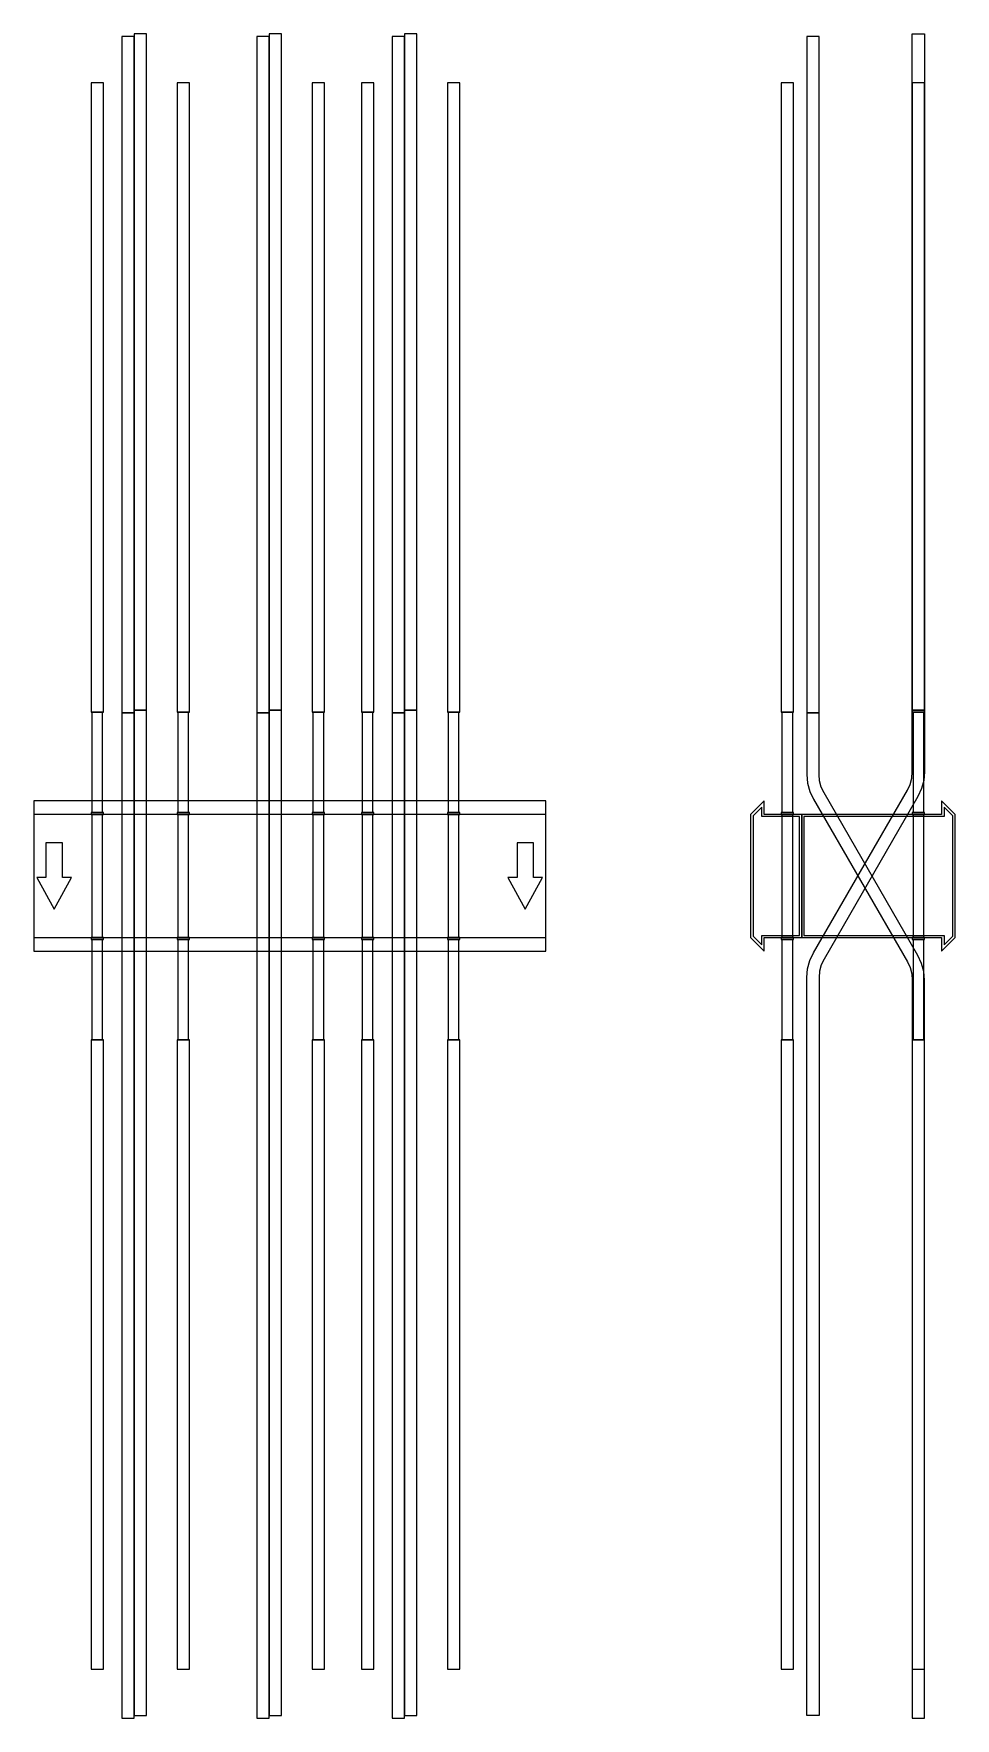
# Model space of a CAD drawing. Extents: x 0 to 900, y -823 to 823.
import ezdxf

# ---------------------------------------------------------------- set-up
doc = ezdxf.new("R2010")
doc.units = 0
doc.layers.add('Halfen', color=7, linetype='CONTINUOUS')

msp = doc.modelspace()

# ---------------------------------------------------------------- linework, layer by layer
at = {"layer": 'Halfen', "color": 7}
for points in [[(110, 161.914), (110, 822.914), (98, 822.914), (98, 161.914)], [(242, 161.914), (242, 822.914), (230, 822.914), (230, 161.914)], [(374, 161.914), (374, 822.914), (362, 822.914), (362, 161.914)], [(858, 161.914), (858, 822.914), (870, 822.914), (870, 161.914)], [(98, 159.254), (98, 820.254), (86, 820.254), (86, 159.254)], [(230, 159.254), (230, 820.254), (218, 820.254), (218, 159.254)], [(362, 159.254), (362, 820.254), (350, 820.254), (350, 159.254)], [(767, 159.254), (767, 820.254), (755, 820.254), (755, 159.254)], [(68, 160), (68, 775), (56, 775), (56, 160)], [(152, 160), (152, 775), (140, 775), (140, 160)], [(284, 160), (284, 775), (272, 775), (272, 160)], [(332, 160), (332, 775), (320, 775), (320, 160)], [(416, 160), (416, 775), (404, 775), (404, 160)], [(742, 160), (742, 775), (730, 775), (730, 160)], [(870, 160), (870, 775), (858, 775), (858, 160)], [(67.25, 62), (67.25, 160), (56.75, 160), (56.75, 62)], [(98, -822.914), (98, 159.254), (86, 159.254), (86, -822.914)], [(110, -820.254), (110, 161.914), (98, 161.914), (98, -820.254)], [(151.25, 62), (151.25, 160), (140.75, 160), (140.75, 62)], [(230, -822.914), (230, 159.254), (218, 159.254), (218, -822.914)], [(242, -820.254), (242, 161.914), (230, 161.914), (230, -820.254)], [(283.25, 62), (283.25, 160), (272.75, 160), (272.75, 62)], [(331.25, 62), (331.25, 160), (320.75, 160), (320.75, 62)], [(362, -822.914), (362, 159.254), (350, 159.254), (350, -822.914)], [(374, -820.254), (374, 161.914), (362, 161.914), (362, -820.254)], [(415.25, 62), (415.25, 160), (404.75, 160), (404.75, 62)], [(741.25, 62), (741.25, 160), (730.75, 160), (730.75, 62)], [(755, -820.254), (755, -99.124), (755.729, -90.789), (757.895, -82.707), (761.431, -75.124), (853.177, 83.785), (855.829, 89.472), (857.453, 95.533), (858, 101.785), (858, 161.914), (870, 161.914), (870, 101.785), (869.271, 93.449), (867.105, 85.368), (863.569, 77.785), (771.823, -81.124), (769.171, -86.812), (767.547, -92.873), (767, -99.124), (767, -820.254)], [(870, -822.914), (870, -101.785), (869.271, -93.449), (867.105, -85.368), (863.569, -77.785), (771.823, 81.124), (769.171, 86.812), (767.547, 92.873), (767, 99.124), (767, 159.254), (755, 159.254), (755, 99.124), (755.729, 90.789), (757.895, 82.707), (761.431, 75.124), (853.177, -83.785), (855.829, -89.472), (857.453, -95.533), (858, -101.785), (858, -822.914)], [(869.25, 62), (869.25, 160), (858.75, 160), (858.75, 62)], [(0, -73.5), (500, -73.5), (500, 73.5), (0, 73.5)], [(750, -60), (750, 60), (713.5, 60), (713.5, 73.5), (700, 60), (700, -60), (713.5, -73.5), (713.5, -60)], [(748, -58), (748, 58), (711, 58), (711, 67.25), (702.5, 58.75), (702.5, -58.75), (711, -67.25), (711, -58)], [(900, -60), (900, 60), (886.5, 73.5), (886.5, 60), (750, 60), (750, -60), (886.5, -60), (886.5, -73.5)], [(897.5, -58.75), (897.5, 58.75), (889, 67.25), (889, 58), (752, 58), (752, -58), (889, -58), (889, -67.25)], [(0, -60), (500, -60), (500, 60), (0, 60)], [(68, 60), (68, 62), (56, 62), (56, 60)], [(67.25, -60), (67.25, 60), (56.75, 60), (56.75, -60)], [(152, 60), (152, 62), (140, 62), (140, 60)], [(151.25, -60), (151.25, 60), (140.75, 60), (140.75, -60)], [(284, 60), (284, 62), (272, 62), (272, 60)], [(283.25, -60), (283.25, 60), (272.75, 60), (272.75, -60)], [(332, 60), (332, 62), (320, 62), (320, 60)], [(331.25, -60), (331.25, 60), (320.75, 60), (320.75, -60)], [(416, 60), (416, 62), (404, 62), (404, 60)], [(415.25, -60), (415.25, 60), (404.75, 60), (404.75, -60)], [(742, 60), (742, 62), (730, 62), (730, 60)], [(741.25, -60), (741.25, 60), (730.75, 60), (730.75, -60)], [(870, 60), (870, 62), (858, 62), (858, 60)], [(869.25, -60), (869.25, 60), (858.75, 60), (858.75, -60)], [(20, -32.5), (37, -1.5), (28, -1.5), (28, 32.5), (12, 32.5), (12, -1.5), (3, -1.5)], [(480, -32.5), (497, -1.5), (488, -1.5), (488, 32.5), (472, 32.5), (472, -1.5), (463, -1.5)], [(68, -62), (68, -60), (56, -60), (56, -62)], [(67.25, -160), (67.25, -62), (56.75, -62), (56.75, -160)], [(152, -62), (152, -60), (140, -60), (140, -62)], [(151.25, -160), (151.25, -62), (140.75, -62), (140.75, -160)], [(284, -62), (284, -60), (272, -60), (272, -62)], [(283.25, -160), (283.25, -62), (272.75, -62), (272.75, -160)], [(332, -62), (332, -60), (320, -60), (320, -62)], [(331.25, -160), (331.25, -62), (320.75, -62), (320.75, -160)], [(416, -62), (416, -60), (404, -60), (404, -62)], [(415.25, -160), (415.25, -62), (404.75, -62), (404.75, -160)], [(742, -62), (742, -60), (730, -60), (730, -62)], [(741.25, -160), (741.25, -62), (730.75, -62), (730.75, -160)], [(870, -62), (870, -60), (858, -60), (858, -62)], [(869.25, -160), (869.25, -62), (858.75, -62), (858.75, -160)], [(68, -775), (68, -160), (56, -160), (56, -775)], [(152, -775), (152, -160), (140, -160), (140, -775)], [(284, -775), (284, -160), (272, -160), (272, -775)], [(332, -775), (332, -160), (320, -160), (320, -775)], [(416, -775), (416, -160), (404, -160), (404, -775)], [(742, -775), (742, -160), (730, -160), (730, -775)], [(870, -775), (870, -160), (858, -160), (858, -775)]]:
    msp.add_lwpolyline(points, close=True, dxfattribs=at)

doc.saveas('drawing.dxf')
